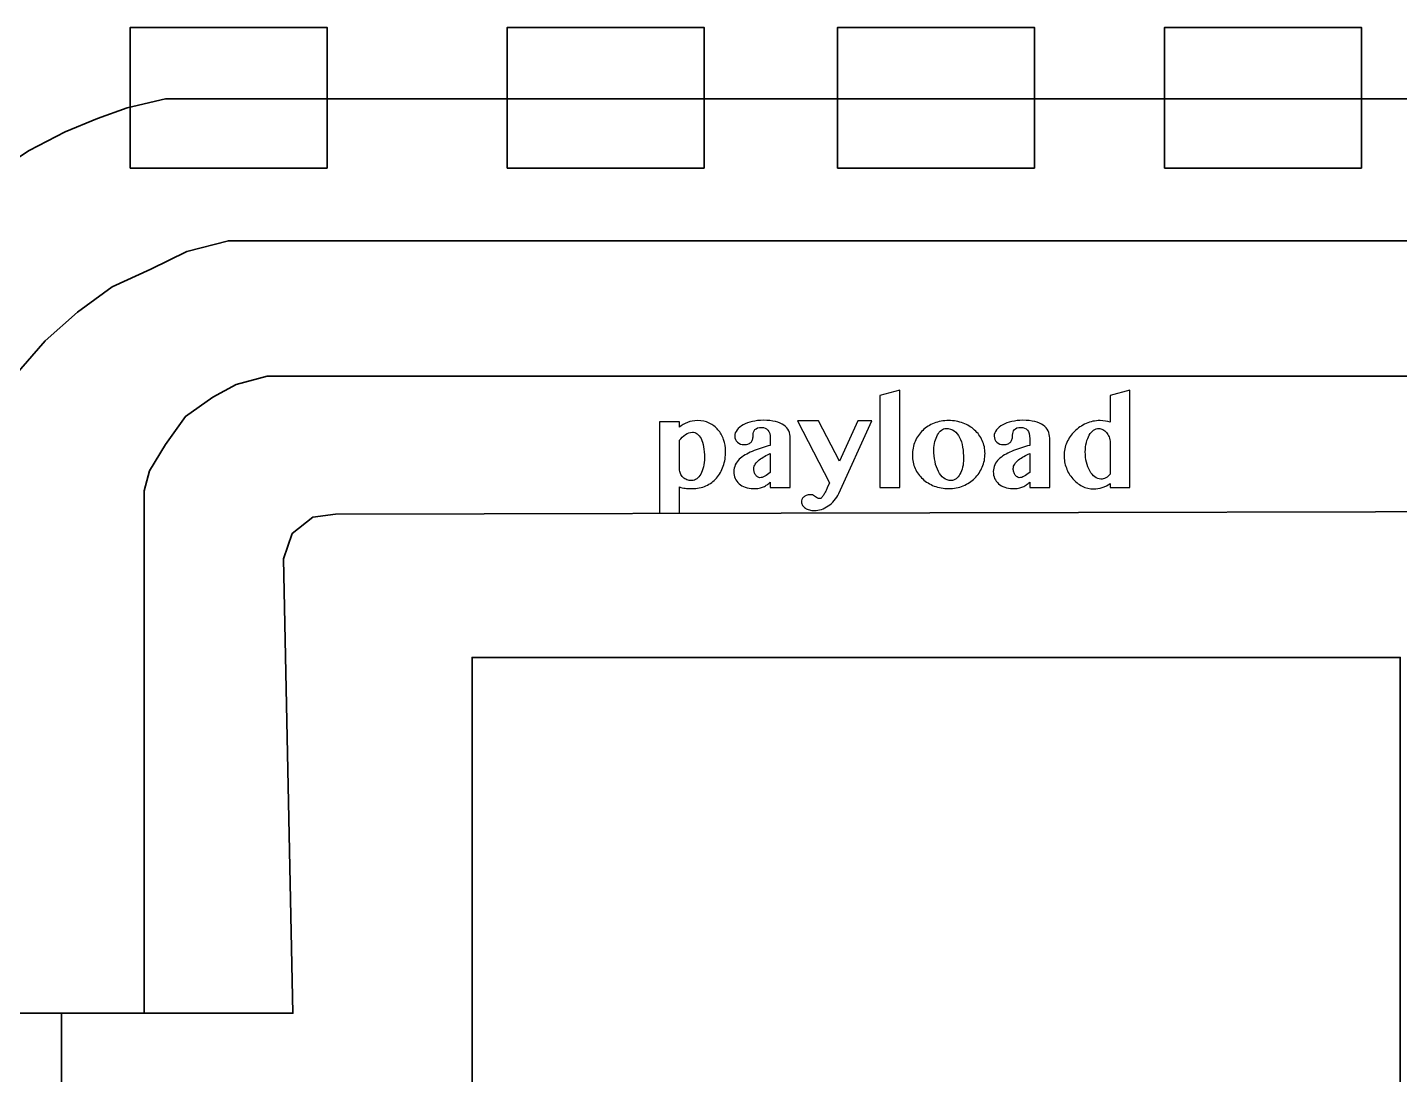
# Model space of a CAD drawing. Header units: millimetres. Extents: x -62 to 70, y -68 to 76.
# Drawn here: x -27.67 to 21.12, y 8.05 to 45.28 of the extents above; entities that cross this region are included whole.
import ezdxf

# ---------------------------------------------------------------- set-up
doc = ezdxf.new("R2010")
doc.units = ezdxf.units.MM
doc.header["$MEASUREMENT"] = 0
doc.layers.add('Decorations', color=7, linetype='Continuous')
doc.layers.add('Parts Outlines', color=7, linetype='Continuous')

msp = doc.modelspace()

# ---------------------------------------------------------------- linework, layer by layer
at = {"layer": 'Decorations', "color": 250, "lineweight": 35}
for points, knots in [([(25.103, 42.7358), (25.103, 42.7358), (-22.7615, 42.7358), (-22.7615, 42.7358), (-22.7615, 42.7358), (-22.7615, 42.7358), (-24.1211, 42.4173), (-24.1211, 42.4173), (-24.1211, 42.4173), (-24.1211, 42.4173), (-25.1795, 42.0375), (-25.1795, 42.0375), (-25.1795, 42.0375), (-25.1795, 42.0375), (-26.326, 41.5693), (-26.326, 41.5693), (-26.326, 41.5693), (-26.326, 41.5693), (-27.6048, 40.9029), (-27.6048, 40.9029), (-27.6048, 40.9029), (-27.6048, 40.9029), (-28.8111, 40.1069), (-28.8111, 40.1069), (-28.8111, 40.1069), (-28.8111, 40.1069), (-30.0301, 39.0263), (-30.0301, 39.0263), (-30.0301, 39.0263), (-30.0301, 39.0263), (-31.309, 37.6045), (-31.309, 37.6045), (-31.309, 37.6045), (-31.309, 37.6045), (-32.2262, 36.2399), (-32.2262, 36.2399), (-32.2262, 36.2399), (-32.2262, 36.2399), (-32.9406, 35.0438), (-32.9406, 35.0438), (-32.9406, 35.0438), (-32.9406, 35.0438), (-33.6902, 33.6001), (-33.6902, 33.6001), (-33.6902, 33.6001), (-33.6902, 33.6001), (-34.1961, 32.1315), (-34.1961, 32.1315), (-34.1961, 32.1315), (-34.1961, 32.1315), (-34.6724, 30.4549), (-34.6724, 30.4549), (-34.6724, 30.4549), (-34.6724, 30.4549), (-34.6724, 10.2305), (-34.6724, 10.2305), (-34.6724, 10.2305), (-34.6724, 10.2305), (-18.2267, 10.2305), (-18.2267, 10.2305), (-18.2267, 10.2305), (-18.2267, 10.2305), (-18.5649, 26.3814), (-18.5649, 26.3814), (-18.5649, 26.3814), (-18.5649, 26.3814), (-18.2562, 27.2849), (-18.2562, 27.2849), (-18.2562, 27.2849), (-18.2562, 27.2849), (-17.5196, 27.8687), (-17.5196, 27.8687), (-17.5196, 27.8687), (-17.5196, 27.8687), (-16.7128, 27.9783), (-16.7128, 27.9783), (-16.7128, 27.9783), (-16.7128, 27.9783), (25.5543, 28.0678), (25.5543, 28.0678)], [0, 0, 0, 0, 0.047619, 0.047619, 0.047619, 0.047619, 0.0952381, 0.0952381, 0.0952381, 0.0952381, 0.1428571, 0.1428571, 0.1428571, 0.1428571, 0.1904762, 0.1904762, 0.1904762, 0.1904762, 0.2380952, 0.2380952, 0.2380952, 0.2380952, 0.2857143, 0.2857143, 0.2857143, 0.2857143, 0.3333333, 0.3333333, 0.3333333, 0.3333333, 0.3809524, 0.3809524, 0.3809524, 0.3809524, 0.4285714, 0.4285714, 0.4285714, 0.4285714, 0.4761905, 0.4761905, 0.4761905, 0.4761905, 0.5238095, 0.5238095, 0.5238095, 0.5238095, 0.5714286, 0.5714286, 0.5714286, 0.5714286, 0.6190476, 0.6190476, 0.6190476, 0.6190476, 0.6666667, 0.6666667, 0.6666667, 0.6666667, 0.7142857, 0.7142857, 0.7142857, 0.7142857, 0.7619048, 0.7619048, 0.7619048, 0.7619048, 0.8095238, 0.8095238, 0.8095238, 0.8095238, 0.8571429, 0.8571429, 0.8571429, 0.8571429, 0.9047619, 0.9047619, 0.9047619, 0.9047619, 1, 1, 1, 1]), ([(-29.1244, 10.4069), (-29.1244, 10.4069), (-29.1244, 30.266), (-29.1244, 30.266), (-29.1244, 30.266), (-29.1244, 30.266), (-28.8111, 31.4468), (-28.8111, 31.4468), (-28.8111, 31.4468), (-28.8111, 31.4468), (-28.1336, 32.8677), (-28.1336, 32.8677), (-28.1336, 32.8677), (-28.1336, 32.8677), (-27.0315, 34.1376), (-27.0315, 34.1376), (-27.0315, 34.1376), (-27.0315, 34.1376), (-25.885, 35.1601), (-25.885, 35.1601), (-25.885, 35.1601), (-25.885, 35.1601), (-24.6503, 36.056), (-24.6503, 36.056), (-24.6503, 36.056), (-24.6503, 36.056), (-23.2833, 36.6888), (-23.2833, 36.6888), (-23.2833, 36.6888), (-23.2833, 36.6888), (-22.0045, 37.3128), (-22.0045, 37.3128), (-22.0045, 37.3128), (-22.0045, 37.3128), (-20.5196, 37.6938), (-20.5196, 37.6938), (-20.5196, 37.6938), (-20.5196, 37.6938), (25.103, 37.6938), (25.103, 37.6938), (25.103, 37.6938), (25.103, 37.6938), (29.163, 37.6938), (29.163, 37.6938)], [0, 0, 0, 0, 0.0833333, 0.0833333, 0.0833333, 0.0833333, 0.1666667, 0.1666667, 0.1666667, 0.1666667, 0.25, 0.25, 0.25, 0.25, 0.3333333, 0.3333333, 0.3333333, 0.3333333, 0.4166667, 0.4166667, 0.4166667, 0.4166667, 0.5, 0.5, 0.5, 0.5, 0.5833333, 0.5833333, 0.5833333, 0.5833333, 0.6666667, 0.6666667, 0.6666667, 0.6666667, 0.75, 0.75, 0.75, 0.75, 0.8333333, 0.8333333, 0.8333333, 0.8333333, 1, 1, 1, 1]), ([(-23.5198, 10.2305), (-23.5198, 10.2305), (-23.5198, 28.804), (-23.5198, 28.804), (-23.5198, 28.804), (-23.5198, 28.804), (-23.3274, 29.5153), (-23.3274, 29.5153), (-23.3274, 29.5153), (-23.3274, 29.5153), (-22.7615, 30.4549), (-22.7615, 30.4549), (-22.7615, 30.4549), (-22.7615, 30.4549), (-22.0486, 31.4468), (-22.0486, 31.4468), (-22.0486, 31.4468), (-22.0486, 31.4468), (-21.0784, 32.1315), (-21.0784, 32.1315), (-21.0784, 32.1315), (-21.0784, 32.1315), (-20.2406, 32.5878), (-20.2406, 32.5878), (-20.2406, 32.5878), (-20.2406, 32.5878), (-19.1381, 32.8796), (-19.1381, 32.8796), (-19.1381, 32.8796), (-19.1381, 32.8796), (25.103, 32.8796), (25.103, 32.8796), (25.103, 32.8796), (25.103, 32.8796), (28.0165, 32.8796), (28.0165, 32.8796)], [0, 0, 0, 0, 0.1, 0.1, 0.1, 0.1, 0.2, 0.2, 0.2, 0.2, 0.3, 0.3, 0.3, 0.3, 0.4, 0.4, 0.4, 0.4, 0.5, 0.5, 0.5, 0.5, 0.6, 0.6, 0.6, 0.6, 0.7, 0.7, 0.7, 0.7, 0.8, 0.8, 0.8, 0.8, 1, 1, 1, 1]), ([(-26.4583, 10.2305), (-26.4583, 10.2305), (-26.4583, -8.8194), (-26.4583, -8.8194), (-26.4583, -8.8194), (-26.4583, -8.8194), (-26.1937, -9.7895), (-26.1937, -9.7895), (-26.1937, -9.7895), (-26.1937, -9.7895), (-25.5741, -10.8038), (-25.5741, -10.8038), (-25.5741, -10.8038), (-25.5741, -10.8038), (-24.6062, -11.8621), (-24.6062, -11.8621), (-24.6062, -11.8621), (-24.6062, -11.8621), (-23.3274, -12.7), (-23.3274, -12.7), (-23.3274, -12.7), (-23.3274, -12.7), (-22.3131, -13.2291), (-22.3131, -13.2291), (-22.3131, -13.2291), (-22.3131, -13.2291), (-21.2989, -13.5819), (-21.2989, -13.5819), (-21.2989, -13.5819), (-21.2989, -13.5819), (-19.9319, -13.5819), (-19.9319, -13.5819), (-19.9319, -13.5819), (-19.9319, -13.5819), (-11.8547, -13.5819), (-11.8547, -13.5819)], [0, 0, 0, 0, 0.1, 0.1, 0.1, 0.1, 0.2, 0.2, 0.2, 0.2, 0.3, 0.3, 0.3, 0.3, 0.4, 0.4, 0.4, 0.4, 0.5, 0.5, 0.5, 0.5, 0.6, 0.6, 0.6, 0.6, 0.7, 0.7, 0.7, 0.7, 0.8, 0.8, 0.8, 0.8, 1, 1, 1, 1])]:
    msp.add_open_spline(points, degree=3, knots=knots, dxfattribs=at)
at = {"layer": 'Decorations', "color": 250}
for points, knots in [([(3.3486, 28.9263), (3.3486, 28.9263), (2.6451, 28.9263), (2.6451, 28.9263), (2.6451, 28.9263), (2.6451, 28.9263), (2.6451, 32.1913), (2.6451, 32.1913), (2.6451, 32.1913), (2.6451, 32.1913), (3.3486, 32.3866), (3.3486, 32.3866), (3.3486, 32.3866), (3.3486, 32.3866), (3.3486, 28.9263), (3.3486, 28.9263)], [0, 0, 0, 0, 0.2, 0.2, 0.2, 0.2, 0.4, 0.4, 0.4, 0.4, 0.6, 0.6, 0.6, 0.6, 1, 1, 1, 1]), ([(10.8307, 29.0628), (10.7438, 29.0028), (10.6494, 28.9563), (10.5482, 28.9232), (10.5482, 28.9232), (10.4469, 28.8902), (10.347, 28.8736), (10.2477, 28.8736), (10.2477, 28.8736), (10.101, 28.8736), (9.9632, 28.9062), (9.835, 28.9713), (9.835, 28.9713), (9.7069, 29.0364), (9.5949, 29.1243), (9.4988, 29.2348), (9.4988, 29.2348), (9.4027, 29.3454), (9.3272, 29.4726), (9.2724, 29.6162), (9.2724, 29.6162), (9.2177, 29.7599), (9.1901, 29.9103), (9.1901, 30.0674), (9.1901, 30.0674), (9.1901, 30.2224), (9.2239, 30.3743), (9.291, 30.5231), (9.291, 30.5231), (9.3582, 30.672), (9.4499, 30.8037), (9.5656, 30.9185), (9.5656, 30.9185), (9.6814, 31.0332), (9.8171, 31.1257), (9.9732, 31.196), (9.9732, 31.196), (10.1292, 31.2662), (10.296, 31.3014), (10.4737, 31.3014), (10.4737, 31.3014), (10.6102, 31.3014), (10.7294, 31.2818), (10.8307, 31.2425), (10.8307, 31.2425), (10.8307, 31.2425), (10.8307, 32.1913), (10.8307, 32.1913), (10.8307, 32.1913), (10.8307, 32.1913), (11.5341, 32.3866), (11.5341, 32.3866), (11.5341, 32.3866), (11.5341, 32.3866), (11.5341, 28.9263), (11.5341, 28.9263), (11.5341, 28.9263), (11.5341, 28.9263), (10.8307, 28.9263), (10.8307, 28.9263), (10.8307, 28.9263), (10.8307, 28.9263), (10.8307, 29.0628), (10.8307, 29.0628)], [0, 0, 0, 0, 0.0588235, 0.0588235, 0.0588235, 0.0588235, 0.1176471, 0.1176471, 0.1176471, 0.1176471, 0.1764706, 0.1764706, 0.1764706, 0.1764706, 0.2352941, 0.2352941, 0.2352941, 0.2352941, 0.2941176, 0.2941176, 0.2941176, 0.2941176, 0.3529412, 0.3529412, 0.3529412, 0.3529412, 0.4117647, 0.4117647, 0.4117647, 0.4117647, 0.4705882, 0.4705882, 0.4705882, 0.4705882, 0.5294118, 0.5294118, 0.5294118, 0.5294118, 0.5882353, 0.5882353, 0.5882353, 0.5882353, 0.6470588, 0.6470588, 0.6470588, 0.6470588, 0.7058824, 0.7058824, 0.7058824, 0.7058824, 0.7647059, 0.7647059, 0.7647059, 0.7647059, 0.8235294, 0.8235294, 0.8235294, 0.8235294, 0.8823529, 0.8823529, 0.8823529, 0.8823529, 1, 1, 1, 1]), ([(-5.1901, 31.2549), (-5.1901, 31.2549), (-4.4801, 31.2549), (-4.4801, 31.2549), (-4.4801, 31.2549), (-4.4801, 31.2549), (-4.4801, 31.0719), (-4.4801, 31.0719), (-4.4801, 31.0719), (-4.3995, 31.1381), (-4.3065, 31.1929), (-4.2011, 31.2363), (-4.2011, 31.2363), (-4.0956, 31.2797), (-3.9727, 31.3014), (-3.8321, 31.3014), (-3.8321, 31.3014), (-3.6833, 31.3014), (-3.5479, 31.2724), (-3.4259, 31.2146), (-3.4259, 31.2146), (-3.304, 31.1567), (-3.2001, 31.0776), (-3.1143, 30.9774), (-3.1143, 30.9774), (-3.0285, 30.8771), (-2.9619, 30.7609), (-2.9143, 30.6286), (-2.9143, 30.6286), (-2.8668, 30.4963), (-2.843, 30.3557), (-2.843, 30.2069), (-2.843, 30.2069), (-2.843, 30.0167), (-2.8709, 29.8405), (-2.9267, 29.6782), (-2.9267, 29.6782), (-2.9825, 29.516), (-3.0621, 29.3759), (-3.1655, 29.2581), (-3.1655, 29.2581), (-3.2688, 29.1403), (-3.3944, 29.0483), (-3.5422, 28.9821), (-3.5422, 28.9821), (-3.69, 28.916), (-3.8559, 28.8829), (-4.0398, 28.8829), (-4.0398, 28.8829), (-4.1328, 28.8829), (-4.2135, 28.8865), (-4.2817, 28.8938), (-4.2817, 28.8938), (-4.3499, 28.901), (-4.416, 28.9181), (-4.4801, 28.9449), (-4.4801, 28.9449), (-4.4801, 28.9449), (-4.4801, 28.0117), (-4.4801, 28.0117), (-4.4801, 28.0117), (-4.4801, 28.0117), (-5.1901, 28.0117), (-5.1901, 28.0117), (-5.1901, 28.0117), (-5.1901, 28.0117), (-5.1901, 31.2549), (-5.1901, 31.2549)], [0, 0, 0, 0, 0.0555556, 0.0555556, 0.0555556, 0.0555556, 0.1111111, 0.1111111, 0.1111111, 0.1111111, 0.1666667, 0.1666667, 0.1666667, 0.1666667, 0.2222222, 0.2222222, 0.2222222, 0.2222222, 0.2777778, 0.2777778, 0.2777778, 0.2777778, 0.3333333, 0.3333333, 0.3333333, 0.3333333, 0.3888889, 0.3888889, 0.3888889, 0.3888889, 0.4444444, 0.4444444, 0.4444444, 0.4444444, 0.5, 0.5, 0.5, 0.5, 0.5555556, 0.5555556, 0.5555556, 0.5555556, 0.6111111, 0.6111111, 0.6111111, 0.6111111, 0.6666667, 0.6666667, 0.6666667, 0.6666667, 0.7222222, 0.7222222, 0.7222222, 0.7222222, 0.7777778, 0.7777778, 0.7777778, 0.7777778, 0.8333333, 0.8333333, 0.8333333, 0.8333333, 0.8888889, 0.8888889, 0.8888889, 0.8888889, 1, 1, 1, 1]), ([(-0.5424, 28.9263), (-0.5424, 28.9263), (-1.2524, 28.9263), (-1.2524, 28.9263), (-1.2524, 28.9263), (-1.2524, 28.9263), (-1.2524, 29.1124), (-1.2524, 29.1124), (-1.2524, 29.1124), (-1.2917, 29.0793), (-1.3299, 29.0488), (-1.3671, 29.0209), (-1.3671, 29.0209), (-1.4043, 28.993), (-1.4462, 28.9687), (-1.4927, 28.948), (-1.4927, 28.948), (-1.5392, 28.9274), (-1.5914, 28.9114), (-1.6493, 28.9), (-1.6493, 28.9), (-1.7072, 28.8886), (-1.7754, 28.8829), (-1.8539, 28.8829), (-1.8539, 28.8829), (-1.9614, 28.8829), (-2.058, 28.8984), (-2.1438, 28.9294), (-2.1438, 28.9294), (-2.2296, 28.9604), (-2.3025, 29.0028), (-2.3624, 29.0566), (-2.3624, 29.0566), (-2.4224, 29.1103), (-2.4683, 29.1739), (-2.5004, 29.2472), (-2.5004, 29.2472), (-2.5324, 29.3206), (-2.5484, 29.4007), (-2.5484, 29.4875), (-2.5484, 29.4875), (-2.5484, 29.5764), (-2.5314, 29.657), (-2.4973, 29.7294), (-2.4973, 29.7294), (-2.4632, 29.8017), (-2.4167, 29.8668), (-2.3578, 29.9247), (-2.3578, 29.9247), (-2.2989, 29.9826), (-2.2301, 30.0343), (-2.1516, 30.0798), (-2.1516, 30.0798), (-2.073, 30.1252), (-1.9888, 30.1671), (-1.8989, 30.2053), (-1.8989, 30.2053), (-1.809, 30.2436), (-1.7154, 30.2787), (-1.6183, 30.3108), (-1.6183, 30.3108), (-1.5211, 30.3428), (-1.425, 30.3733), (-1.3299, 30.4022), (-1.3299, 30.4022), (-1.3299, 30.4022), (-1.2524, 30.4208), (-1.2524, 30.4208), (-1.2524, 30.4208), (-1.2524, 30.4208), (-1.2524, 30.6503), (-1.2524, 30.6503), (-1.2524, 30.6503), (-1.2524, 30.7991), (-1.2808, 30.9045), (-1.3377, 30.9665), (-1.3377, 30.9665), (-1.3945, 31.0285), (-1.4705, 31.0595), (-1.5656, 31.0595), (-1.5656, 31.0595), (-1.6772, 31.0595), (-1.7547, 31.0327), (-1.7981, 30.9789), (-1.7981, 30.9789), (-1.8415, 30.9252), (-1.8632, 30.8601), (-1.8632, 30.7836), (-1.8632, 30.7836), (-1.8632, 30.7402), (-1.8679, 30.6978), (-1.8772, 30.6565), (-1.8772, 30.6565), (-1.8865, 30.6151), (-1.9025, 30.579), (-1.9252, 30.5479), (-1.9252, 30.5479), (-1.948, 30.5169), (-1.9805, 30.4921), (-2.0229, 30.4735), (-2.0229, 30.4735), (-2.0653, 30.4549), (-2.1185, 30.4456), (-2.1826, 30.4456), (-2.1826, 30.4456), (-2.2818, 30.4456), (-2.3624, 30.474), (-2.4244, 30.5309), (-2.4244, 30.5309), (-2.4864, 30.5877), (-2.5174, 30.6596), (-2.5174, 30.7464), (-2.5174, 30.7464), (-2.5174, 30.827), (-2.4901, 30.9019), (-2.4353, 30.9712), (-2.4353, 30.9712), (-2.3805, 31.0404), (-2.3066, 31.0998), (-2.2136, 31.1495), (-2.2136, 31.1495), (-2.1206, 31.1991), (-2.0131, 31.2383), (-1.8911, 31.2673), (-1.8911, 31.2673), (-1.7692, 31.2962), (-1.64, 31.3107), (-1.5036, 31.3107), (-1.5036, 31.3107), (-1.3361, 31.3107), (-1.1919, 31.2957), (-1.071, 31.2657), (-1.071, 31.2657), (-0.9501, 31.2358), (-0.8504, 31.1929), (-0.7718, 31.1371), (-0.7718, 31.1371), (-0.6933, 31.0812), (-0.6354, 31.0141), (-0.5982, 30.9355), (-0.5982, 30.9355), (-0.561, 30.857), (-0.5424, 30.7691), (-0.5424, 30.672), (-0.5424, 30.672), (-0.5424, 30.672), (-0.5424, 28.9263), (-0.5424, 28.9263)], [0, 0, 0, 0, 0.0263158, 0.0263158, 0.0263158, 0.0263158, 0.0526316, 0.0526316, 0.0526316, 0.0526316, 0.0789474, 0.0789474, 0.0789474, 0.0789474, 0.1052632, 0.1052632, 0.1052632, 0.1052632, 0.1315789, 0.1315789, 0.1315789, 0.1315789, 0.1578947, 0.1578947, 0.1578947, 0.1578947, 0.1842105, 0.1842105, 0.1842105, 0.1842105, 0.2105263, 0.2105263, 0.2105263, 0.2105263, 0.2368421, 0.2368421, 0.2368421, 0.2368421, 0.2631579, 0.2631579, 0.2631579, 0.2631579, 0.2894737, 0.2894737, 0.2894737, 0.2894737, 0.3157895, 0.3157895, 0.3157895, 0.3157895, 0.3421053, 0.3421053, 0.3421053, 0.3421053, 0.3684211, 0.3684211, 0.3684211, 0.3684211, 0.3947368, 0.3947368, 0.3947368, 0.3947368, 0.4210526, 0.4210526, 0.4210526, 0.4210526, 0.4473684, 0.4473684, 0.4473684, 0.4473684, 0.4736842, 0.4736842, 0.4736842, 0.4736842, 0.5, 0.5, 0.5, 0.5, 0.5263158, 0.5263158, 0.5263158, 0.5263158, 0.5526316, 0.5526316, 0.5526316, 0.5526316, 0.5789474, 0.5789474, 0.5789474, 0.5789474, 0.6052632, 0.6052632, 0.6052632, 0.6052632, 0.6315789, 0.6315789, 0.6315789, 0.6315789, 0.6578947, 0.6578947, 0.6578947, 0.6578947, 0.6842105, 0.6842105, 0.6842105, 0.6842105, 0.7105263, 0.7105263, 0.7105263, 0.7105263, 0.7368421, 0.7368421, 0.7368421, 0.7368421, 0.7631579, 0.7631579, 0.7631579, 0.7631579, 0.7894737, 0.7894737, 0.7894737, 0.7894737, 0.8157895, 0.8157895, 0.8157895, 0.8157895, 0.8421053, 0.8421053, 0.8421053, 0.8421053, 0.8684211, 0.8684211, 0.8684211, 0.8684211, 0.8947368, 0.8947368, 0.8947368, 0.8947368, 0.9210526, 0.9210526, 0.9210526, 0.9210526, 0.9473684, 0.9473684, 0.9473684, 0.9473684, 1, 1, 1, 1]), ([(-0.2819, 31.2983), (-0.2819, 31.2983), (0.465, 31.2983), (0.465, 31.2983), (0.465, 31.2983), (0.465, 31.2983), (1.203, 29.8627), (1.203, 29.8627), (1.203, 29.8627), (1.203, 29.8627), (1.8541, 31.2983), (1.8541, 31.2983), (1.8541, 31.2983), (1.8541, 31.2983), (2.3537, 31.2983), (2.3537, 31.2983), (2.3537, 31.2983), (2.3537, 31.2983), (1.1816, 28.7062), (1.1816, 28.7062), (1.1816, 28.7062), (1.1403, 28.6152), (1.0869, 28.5326), (1.0218, 28.4582), (1.0218, 28.4582), (0.9567, 28.3837), (0.8854, 28.3202), (0.8078, 28.2675), (0.8078, 28.2675), (0.7303, 28.2148), (0.6487, 28.1739), (0.5629, 28.145), (0.5629, 28.145), (0.4771, 28.1161), (0.3941, 28.1016), (0.3133, 28.1016), (0.3133, 28.1016), (0.2513, 28.1016), (0.1929, 28.1093), (0.1382, 28.1248), (0.1382, 28.1248), (0.0834, 28.1403), (0.0354, 28.1615), (-0.006, 28.1884), (-0.006, 28.1884), (-0.0473, 28.2153), (-0.0804, 28.2473), (-0.1052, 28.2845), (-0.1052, 28.2845), (-0.13, 28.3217), (-0.1424, 28.362), (-0.1424, 28.4054), (-0.1424, 28.4054), (-0.1424, 28.4344), (-0.1372, 28.4644), (-0.1269, 28.4954), (-0.1269, 28.4954), (-0.1166, 28.5264), (-0.099, 28.5543), (-0.0742, 28.5791), (-0.0742, 28.5791), (-0.0494, 28.6039), (-0.0158, 28.624), (0.0266, 28.6395), (0.0266, 28.6395), (0.069, 28.655), (0.1212, 28.6628), (0.1831, 28.6628), (0.1831, 28.6628), (0.2265, 28.6628), (0.2611, 28.6556), (0.2869, 28.6411), (0.2869, 28.6411), (0.3128, 28.6266), (0.336, 28.6111), (0.3569, 28.5946), (0.3569, 28.5946), (0.3775, 28.578), (0.3986, 28.5625), (0.4203, 28.5481), (0.4203, 28.5481), (0.442, 28.5336), (0.4706, 28.5264), (0.5057, 28.5264), (0.5057, 28.5264), (0.5284, 28.5264), (0.5519, 28.5393), (0.5767, 28.5651), (0.5767, 28.5651), (0.6015, 28.591), (0.6259, 28.6235), (0.6497, 28.6628), (0.6497, 28.6628), (0.6735, 28.7021), (0.6959, 28.7439), (0.7165, 28.7884), (0.7165, 28.7884), (0.7372, 28.8328), (0.7558, 28.8726), (0.7724, 28.9077), (0.7724, 28.9077), (0.7724, 28.9077), (0.8557, 29.0938), (0.8557, 29.0938), (0.8557, 29.0938), (0.8557, 29.0938), (-0.2819, 31.2983), (-0.2819, 31.2983)], [0, 0, 0, 0, 0.0357143, 0.0357143, 0.0357143, 0.0357143, 0.0714286, 0.0714286, 0.0714286, 0.0714286, 0.1071429, 0.1071429, 0.1071429, 0.1071429, 0.1428571, 0.1428571, 0.1428571, 0.1428571, 0.1785714, 0.1785714, 0.1785714, 0.1785714, 0.2142857, 0.2142857, 0.2142857, 0.2142857, 0.25, 0.25, 0.25, 0.25, 0.2857143, 0.2857143, 0.2857143, 0.2857143, 0.3214286, 0.3214286, 0.3214286, 0.3214286, 0.3571429, 0.3571429, 0.3571429, 0.3571429, 0.3928571, 0.3928571, 0.3928571, 0.3928571, 0.4285714, 0.4285714, 0.4285714, 0.4285714, 0.4642857, 0.4642857, 0.4642857, 0.4642857, 0.5, 0.5, 0.5, 0.5, 0.5357143, 0.5357143, 0.5357143, 0.5357143, 0.5714286, 0.5714286, 0.5714286, 0.5714286, 0.6071429, 0.6071429, 0.6071429, 0.6071429, 0.6428571, 0.6428571, 0.6428571, 0.6428571, 0.6785714, 0.6785714, 0.6785714, 0.6785714, 0.7142857, 0.7142857, 0.7142857, 0.7142857, 0.75, 0.75, 0.75, 0.75, 0.7857143, 0.7857143, 0.7857143, 0.7857143, 0.8214286, 0.8214286, 0.8214286, 0.8214286, 0.8571429, 0.8571429, 0.8571429, 0.8571429, 0.8928571, 0.8928571, 0.8928571, 0.8928571, 0.9285714, 0.9285714, 0.9285714, 0.9285714, 1, 1, 1, 1]), ([(5.0911, 28.8829), (4.9051, 28.8829), (4.7332, 28.9134), (4.575, 28.9744), (4.575, 28.9744), (4.4169, 29.0354), (4.2805, 29.1191), (4.1658, 29.2255), (4.1658, 29.2255), (4.051, 29.332), (3.9618, 29.4571), (3.8977, 29.6007), (3.8977, 29.6007), (3.8337, 29.7444), (3.8013, 29.8999), (3.8013, 30.0674), (3.8013, 30.0674), (3.8013, 30.2472), (3.8337, 30.4126), (3.8977, 30.5634), (3.8977, 30.5634), (3.9618, 30.7143), (4.051, 30.8446), (4.1658, 30.9541), (4.1658, 30.9541), (4.2805, 31.0637), (4.4166, 31.1489), (4.5737, 31.2099), (4.5737, 31.2099), (4.7308, 31.2709), (4.9023, 31.3014), (5.0884, 31.3014), (5.0884, 31.3014), (5.2744, 31.3014), (5.446, 31.2714), (5.6031, 31.2115), (5.6031, 31.2115), (5.7602, 31.1515), (5.8966, 31.0688), (6.0123, 30.9634), (6.0123, 30.9634), (6.1281, 30.858), (6.2184, 30.7345), (6.2835, 30.5929), (6.2835, 30.5929), (6.3486, 30.4513), (6.381, 30.2989), (6.381, 30.1356), (6.381, 30.1356), (6.381, 29.964), (6.3486, 29.8023), (6.2835, 29.6503), (6.2835, 29.6503), (6.2184, 29.4984), (6.1284, 29.3656), (6.0137, 29.2519), (6.0137, 29.2519), (5.899, 29.1382), (5.7629, 29.0483), (5.6058, 28.9821), (5.6058, 28.9821), (5.4487, 28.916), (5.2772, 28.8829), (5.0911, 28.8829)], [0, 0, 0, 0, 0.0588235, 0.0588235, 0.0588235, 0.0588235, 0.1176471, 0.1176471, 0.1176471, 0.1176471, 0.1764706, 0.1764706, 0.1764706, 0.1764706, 0.2352941, 0.2352941, 0.2352941, 0.2352941, 0.2941176, 0.2941176, 0.2941176, 0.2941176, 0.3529412, 0.3529412, 0.3529412, 0.3529412, 0.4117647, 0.4117647, 0.4117647, 0.4117647, 0.4705882, 0.4705882, 0.4705882, 0.4705882, 0.5294118, 0.5294118, 0.5294118, 0.5294118, 0.5882353, 0.5882353, 0.5882353, 0.5882353, 0.6470588, 0.6470588, 0.6470588, 0.6470588, 0.7058824, 0.7058824, 0.7058824, 0.7058824, 0.7647059, 0.7647059, 0.7647059, 0.7647059, 0.8235294, 0.8235294, 0.8235294, 0.8235294, 0.8823529, 0.8823529, 0.8823529, 0.8823529, 1, 1, 1, 1]), ([(8.6816, 28.9263), (8.6816, 28.9263), (7.9719, 28.9263), (7.9719, 28.9263), (7.9719, 28.9263), (7.9719, 28.9263), (7.9719, 29.1124), (7.9719, 29.1124), (7.9719, 29.1124), (7.9326, 29.0793), (7.8941, 29.0488), (7.8568, 29.0209), (7.8568, 29.0209), (7.8196, 28.993), (7.778, 28.9687), (7.7314, 28.948), (7.7314, 28.948), (7.6849, 28.9274), (7.6329, 28.9114), (7.575, 28.9), (7.575, 28.9), (7.5172, 28.8886), (7.4489, 28.8829), (7.3704, 28.8829), (7.3704, 28.8829), (7.2629, 28.8829), (7.1661, 28.8984), (7.0803, 28.9294), (7.0803, 28.9294), (6.9945, 28.9604), (6.9218, 29.0028), (6.8619, 29.0566), (6.8619, 29.0566), (6.802, 29.1103), (6.7558, 29.1739), (6.7238, 29.2472), (6.7238, 29.2472), (6.6917, 29.3206), (6.6759, 29.4007), (6.6759, 29.4875), (6.6759, 29.4875), (6.6759, 29.5764), (6.6927, 29.657), (6.7269, 29.7294), (6.7269, 29.7294), (6.761, 29.8017), (6.8075, 29.8668), (6.8664, 29.9247), (6.8664, 29.9247), (6.9253, 29.9826), (6.9942, 30.0343), (7.0727, 30.0798), (7.0727, 30.0798), (7.1513, 30.1252), (7.2354, 30.1671), (7.3253, 30.2053), (7.3253, 30.2053), (7.4152, 30.2436), (7.5089, 30.2787), (7.606, 30.3108), (7.606, 30.3108), (7.7032, 30.3428), (7.799, 30.3733), (7.8941, 30.4022), (7.8941, 30.4022), (7.8941, 30.4022), (7.9719, 30.4208), (7.9719, 30.4208), (7.9719, 30.4208), (7.9719, 30.4208), (7.9719, 30.6503), (7.9719, 30.6503), (7.9719, 30.6503), (7.9719, 30.7991), (7.9433, 30.9045), (7.8865, 30.9665), (7.8865, 30.9665), (7.8296, 31.0285), (7.7535, 31.0595), (7.6584, 31.0595), (7.6584, 31.0595), (7.5468, 31.0595), (7.4696, 31.0327), (7.4262, 30.9789), (7.4262, 30.9789), (7.3828, 30.9252), (7.3608, 30.8601), (7.3608, 30.7836), (7.3608, 30.7836), (7.3608, 30.7402), (7.3563, 30.6978), (7.347, 30.6565), (7.347, 30.6565), (7.3377, 30.6151), (7.3215, 30.579), (7.2987, 30.5479), (7.2987, 30.5479), (7.276, 30.5169), (7.2436, 30.4921), (7.2012, 30.4735), (7.2012, 30.4735), (7.1589, 30.4549), (7.1058, 30.4456), (7.0417, 30.4456), (7.0417, 30.4456), (6.9425, 30.4456), (6.8619, 30.474), (6.7999, 30.5309), (6.7999, 30.5309), (6.7379, 30.5877), (6.7069, 30.6596), (6.7069, 30.7464), (6.7069, 30.7464), (6.7069, 30.827), (6.7341, 30.9019), (6.7889, 30.9712), (6.7889, 30.9712), (6.8436, 31.0404), (6.9177, 31.0998), (7.0107, 31.1495), (7.0107, 31.1495), (7.1037, 31.1991), (7.2112, 31.2383), (7.3332, 31.2673), (7.3332, 31.2673), (7.4551, 31.2962), (7.584, 31.3107), (7.7204, 31.3107), (7.7204, 31.3107), (7.8879, 31.3107), (8.0322, 31.2957), (8.1531, 31.2657), (8.1531, 31.2657), (8.274, 31.2358), (8.3736, 31.1929), (8.4522, 31.1371), (8.4522, 31.1371), (8.5307, 31.0812), (8.5886, 31.0141), (8.6258, 30.9355), (8.6258, 30.9355), (8.663, 30.857), (8.6816, 30.7691), (8.6816, 30.672), (8.6816, 30.672), (8.6816, 30.672), (8.6816, 28.9263), (8.6816, 28.9263)], [0, 0, 0, 0, 0.0263158, 0.0263158, 0.0263158, 0.0263158, 0.0526316, 0.0526316, 0.0526316, 0.0526316, 0.0789474, 0.0789474, 0.0789474, 0.0789474, 0.1052632, 0.1052632, 0.1052632, 0.1052632, 0.1315789, 0.1315789, 0.1315789, 0.1315789, 0.1578947, 0.1578947, 0.1578947, 0.1578947, 0.1842105, 0.1842105, 0.1842105, 0.1842105, 0.2105263, 0.2105263, 0.2105263, 0.2105263, 0.2368421, 0.2368421, 0.2368421, 0.2368421, 0.2631579, 0.2631579, 0.2631579, 0.2631579, 0.2894737, 0.2894737, 0.2894737, 0.2894737, 0.3157895, 0.3157895, 0.3157895, 0.3157895, 0.3421053, 0.3421053, 0.3421053, 0.3421053, 0.3684211, 0.3684211, 0.3684211, 0.3684211, 0.3947368, 0.3947368, 0.3947368, 0.3947368, 0.4210526, 0.4210526, 0.4210526, 0.4210526, 0.4473684, 0.4473684, 0.4473684, 0.4473684, 0.4736842, 0.4736842, 0.4736842, 0.4736842, 0.5, 0.5, 0.5, 0.5, 0.5263158, 0.5263158, 0.5263158, 0.5263158, 0.5526316, 0.5526316, 0.5526316, 0.5526316, 0.5789474, 0.5789474, 0.5789474, 0.5789474, 0.6052632, 0.6052632, 0.6052632, 0.6052632, 0.6315789, 0.6315789, 0.6315789, 0.6315789, 0.6578947, 0.6578947, 0.6578947, 0.6578947, 0.6842105, 0.6842105, 0.6842105, 0.6842105, 0.7105263, 0.7105263, 0.7105263, 0.7105263, 0.7368421, 0.7368421, 0.7368421, 0.7368421, 0.7631579, 0.7631579, 0.7631579, 0.7631579, 0.7894737, 0.7894737, 0.7894737, 0.7894737, 0.8157895, 0.8157895, 0.8157895, 0.8157895, 0.8421053, 0.8421053, 0.8421053, 0.8421053, 0.8684211, 0.8684211, 0.8684211, 0.8684211, 0.8947368, 0.8947368, 0.8947368, 0.8947368, 0.9210526, 0.9210526, 0.9210526, 0.9210526, 0.9473684, 0.9473684, 0.9473684, 0.9473684, 1, 1, 1, 1]), ([(-4.4801, 29.5744), (-4.4801, 29.5744), (-4.4801, 29.5744), (-4.4801, 29.5744), (-4.4801, 29.5744), (-4.4801, 29.5186), (-4.4698, 29.4658), (-4.4491, 29.4162), (-4.4491, 29.4162), (-4.4284, 29.3666), (-4.3985, 29.3232), (-4.3592, 29.286), (-4.3592, 29.286), (-4.3199, 29.2488), (-4.2734, 29.2199), (-4.2197, 29.1992), (-4.2197, 29.1992), (-4.1659, 29.1785), (-4.106, 29.1682), (-4.0398, 29.1682), (-4.0398, 29.1682), (-3.9799, 29.1682), (-3.923, 29.1883), (-3.8693, 29.2286), (-3.8693, 29.2286), (-3.8156, 29.269), (-3.7685, 29.3253), (-3.7282, 29.3976), (-3.7282, 29.3976), (-3.6879, 29.47), (-3.6559, 29.5552), (-3.6321, 29.6534), (-3.6321, 29.6534), (-3.6083, 29.7516), (-3.5964, 29.8596), (-3.5964, 29.9774), (-3.5964, 29.9774), (-3.5964, 30.2792), (-3.6368, 30.5066), (-3.7174, 30.6596), (-3.7174, 30.6596), (-3.798, 30.8125), (-3.9003, 30.889), (-4.0243, 30.889), (-4.0243, 30.889), (-4.1132, 30.889), (-4.1964, 30.8606), (-4.2739, 30.8037), (-4.2739, 30.8037), (-4.3514, 30.7469), (-4.4202, 30.6792), (-4.4801, 30.6007), (-4.4801, 30.6007), (-4.4801, 30.6007), (-4.4801, 29.5744), (-4.4801, 29.5744)], [0, 0, 0, 0, 0.0666667, 0.0666667, 0.0666667, 0.0666667, 0.1333333, 0.1333333, 0.1333333, 0.1333333, 0.2, 0.2, 0.2, 0.2, 0.2666667, 0.2666667, 0.2666667, 0.2666667, 0.3333333, 0.3333333, 0.3333333, 0.3333333, 0.4, 0.4, 0.4, 0.4, 0.4666667, 0.4666667, 0.4666667, 0.4666667, 0.5333333, 0.5333333, 0.5333333, 0.5333333, 0.6, 0.6, 0.6, 0.6, 0.6666667, 0.6666667, 0.6666667, 0.6666667, 0.7333333, 0.7333333, 0.7333333, 0.7333333, 0.8, 0.8, 0.8, 0.8, 0.8666667, 0.8666667, 0.8666667, 0.8666667, 1, 1, 1, 1]), ([(5.1717, 29.1682), (5.1717, 29.1682), (5.1717, 29.1682), (5.1717, 29.1682), (5.1717, 29.1682), (5.2358, 29.1682), (5.2954, 29.1894), (5.3502, 29.2317), (5.3502, 29.2317), (5.405, 29.2741), (5.4522, 29.3304), (5.4914, 29.4007), (5.4914, 29.4007), (5.5307, 29.471), (5.5617, 29.5521), (5.5845, 29.6441), (5.5845, 29.6441), (5.6072, 29.7361), (5.6182, 29.8327), (5.6182, 29.934), (5.6182, 29.934), (5.6182, 30.0829), (5.6072, 30.2234), (5.5845, 30.3557), (5.5845, 30.3557), (5.5617, 30.488), (5.5252, 30.6032), (5.4756, 30.7014), (5.4756, 30.7014), (5.426, 30.7996), (5.3616, 30.8776), (5.282, 30.9355), (5.282, 30.9355), (5.2024, 30.9934), (5.1049, 31.0223), (4.9891, 31.0223), (4.9891, 31.0223), (4.9333, 31.0223), (4.8796, 31.0017), (4.8279, 30.9603), (4.8279, 30.9603), (4.7762, 30.919), (4.7308, 30.8637), (4.6915, 30.7944), (4.6915, 30.7944), (4.6522, 30.7252), (4.6205, 30.6451), (4.5968, 30.5541), (4.5968, 30.5541), (4.573, 30.4632), (4.5613, 30.3681), (4.5613, 30.2689), (4.5613, 30.2689), (4.5613, 30.118), (4.575, 29.9759), (4.603, 29.8426), (4.603, 29.8426), (4.6309, 29.7092), (4.6712, 29.5924), (4.7239, 29.4922), (4.7239, 29.4922), (4.7766, 29.3919), (4.8407, 29.3129), (4.9161, 29.255), (4.9161, 29.255), (4.9916, 29.1971), (5.0767, 29.1682), (5.1717, 29.1682)], [0, 0, 0, 0, 0.0555556, 0.0555556, 0.0555556, 0.0555556, 0.1111111, 0.1111111, 0.1111111, 0.1111111, 0.1666667, 0.1666667, 0.1666667, 0.1666667, 0.2222222, 0.2222222, 0.2222222, 0.2222222, 0.2777778, 0.2777778, 0.2777778, 0.2777778, 0.3333333, 0.3333333, 0.3333333, 0.3333333, 0.3888889, 0.3888889, 0.3888889, 0.3888889, 0.4444444, 0.4444444, 0.4444444, 0.4444444, 0.5, 0.5, 0.5, 0.5, 0.5555556, 0.5555556, 0.5555556, 0.5555556, 0.6111111, 0.6111111, 0.6111111, 0.6111111, 0.6666667, 0.6666667, 0.6666667, 0.6666667, 0.7222222, 0.7222222, 0.7222222, 0.7222222, 0.7777778, 0.7777778, 0.7777778, 0.7777778, 0.8333333, 0.8333333, 0.8333333, 0.8333333, 0.8888889, 0.8888889, 0.8888889, 0.8888889, 1, 1, 1, 1]), ([(10.8307, 30.5138), (10.8307, 30.5138), (10.8307, 30.5138), (10.8307, 30.5138), (10.8307, 30.5138), (10.8307, 30.5883), (10.8186, 30.6565), (10.7948, 30.7185), (10.7948, 30.7185), (10.7711, 30.7805), (10.7397, 30.8337), (10.7004, 30.8782), (10.7004, 30.8782), (10.6612, 30.9226), (10.6177, 30.9572), (10.5702, 30.982), (10.5702, 30.982), (10.5227, 31.0068), (10.4737, 31.0192), (10.4241, 31.0192), (10.4241, 31.0192), (10.3601, 31.0192), (10.2994, 30.9986), (10.2415, 30.9572), (10.2415, 30.9572), (10.1837, 30.9159), (10.1327, 30.8585), (10.0893, 30.7851), (10.0893, 30.7851), (10.0459, 30.7118), (10.0114, 30.6244), (9.9856, 30.5231), (9.9856, 30.5231), (9.9597, 30.4219), (9.9466, 30.3113), (9.9466, 30.1914), (9.9466, 30.1914), (9.9466, 30.0632), (9.9611, 29.9402), (9.99, 29.8224), (9.99, 29.8224), (10.019, 29.7046), (10.059, 29.6012), (10.1096, 29.5123), (10.1096, 29.5123), (10.1602, 29.4235), (10.2191, 29.3527), (10.2863, 29.3), (10.2863, 29.3), (10.3535, 29.2472), (10.4255, 29.2209), (10.502, 29.2209), (10.502, 29.2209), (10.5557, 29.2209), (10.6136, 29.2369), (10.6756, 29.269), (10.6756, 29.269), (10.7376, 29.301), (10.7893, 29.3418), (10.8307, 29.3914), (10.8307, 29.3914), (10.8307, 29.3914), (10.8307, 30.5138), (10.8307, 30.5138)], [0, 0, 0, 0, 0.0588235, 0.0588235, 0.0588235, 0.0588235, 0.1176471, 0.1176471, 0.1176471, 0.1176471, 0.1764706, 0.1764706, 0.1764706, 0.1764706, 0.2352941, 0.2352941, 0.2352941, 0.2352941, 0.2941176, 0.2941176, 0.2941176, 0.2941176, 0.3529412, 0.3529412, 0.3529412, 0.3529412, 0.4117647, 0.4117647, 0.4117647, 0.4117647, 0.4705882, 0.4705882, 0.4705882, 0.4705882, 0.5294118, 0.5294118, 0.5294118, 0.5294118, 0.5882353, 0.5882353, 0.5882353, 0.5882353, 0.6470588, 0.6470588, 0.6470588, 0.6470588, 0.7058824, 0.7058824, 0.7058824, 0.7058824, 0.7647059, 0.7647059, 0.7647059, 0.7647059, 0.8235294, 0.8235294, 0.8235294, 0.8235294, 0.8823529, 0.8823529, 0.8823529, 0.8823529, 1, 1, 1, 1]), ([(-1.2524, 30.1294), (-1.2524, 30.1294), (-1.2524, 30.1294), (-1.2524, 30.1294), (-1.2524, 30.1294), (-1.3206, 30.1004), (-1.3893, 30.0668), (-1.4586, 30.0286), (-1.4586, 30.0286), (-1.5278, 29.9904), (-1.5909, 29.9485), (-1.6477, 29.903), (-1.6477, 29.903), (-1.7046, 29.8575), (-1.7506, 29.809), (-1.7857, 29.7573), (-1.7857, 29.7573), (-1.8208, 29.7056), (-1.8384, 29.6519), (-1.8384, 29.5961), (-1.8384, 29.5961), (-1.8384, 29.5527), (-1.8327, 29.5108), (-1.8214, 29.4705), (-1.8214, 29.4705), (-1.81, 29.4302), (-1.794, 29.3956), (-1.7733, 29.3666), (-1.7733, 29.3666), (-1.7526, 29.3377), (-1.7299, 29.3144), (-1.7051, 29.2969), (-1.7051, 29.2969), (-1.6803, 29.2793), (-1.6534, 29.2705), (-1.6245, 29.2705), (-1.6245, 29.2705), (-1.5666, 29.2705), (-1.5082, 29.2881), (-1.4493, 29.3232), (-1.4493, 29.3232), (-1.3904, 29.3584), (-1.3248, 29.4028), (-1.2524, 29.4565), (-1.2524, 29.4565), (-1.2524, 29.4565), (-1.2524, 30.1294), (-1.2524, 30.1294)], [0, 0, 0, 0, 0.0769231, 0.0769231, 0.0769231, 0.0769231, 0.1538462, 0.1538462, 0.1538462, 0.1538462, 0.2307692, 0.2307692, 0.2307692, 0.2307692, 0.3076923, 0.3076923, 0.3076923, 0.3076923, 0.3846154, 0.3846154, 0.3846154, 0.3846154, 0.4615385, 0.4615385, 0.4615385, 0.4615385, 0.5384615, 0.5384615, 0.5384615, 0.5384615, 0.6153846, 0.6153846, 0.6153846, 0.6153846, 0.6923077, 0.6923077, 0.6923077, 0.6923077, 0.7692308, 0.7692308, 0.7692308, 0.7692308, 0.8461538, 0.8461538, 0.8461538, 0.8461538, 1, 1, 1, 1]), ([(7.9719, 30.1294), (7.9719, 30.1294), (7.9719, 30.1294), (7.9719, 30.1294), (7.9719, 30.1294), (7.9037, 30.1004), (7.8348, 30.0668), (7.7656, 30.0286), (7.7656, 30.0286), (7.6963, 29.9904), (7.6333, 29.9485), (7.5764, 29.903), (7.5764, 29.903), (7.5196, 29.8575), (7.4738, 29.809), (7.4386, 29.7573), (7.4386, 29.7573), (7.4035, 29.7056), (7.3856, 29.6519), (7.3856, 29.5961), (7.3856, 29.5961), (7.3856, 29.5527), (7.3914, 29.5108), (7.4028, 29.4705), (7.4028, 29.4705), (7.4142, 29.4302), (7.4303, 29.3956), (7.451, 29.3666), (7.451, 29.3666), (7.4717, 29.3377), (7.4944, 29.3144), (7.5192, 29.2969), (7.5192, 29.2969), (7.544, 29.2793), (7.5709, 29.2705), (7.5998, 29.2705), (7.5998, 29.2705), (7.6577, 29.2705), (7.7159, 29.2881), (7.7749, 29.3232), (7.7749, 29.3232), (7.8338, 29.3584), (7.8996, 29.4028), (7.9719, 29.4565), (7.9719, 29.4565), (7.9719, 29.4565), (7.9719, 30.1294), (7.9719, 30.1294)], [0, 0, 0, 0, 0.0769231, 0.0769231, 0.0769231, 0.0769231, 0.1538462, 0.1538462, 0.1538462, 0.1538462, 0.2307692, 0.2307692, 0.2307692, 0.2307692, 0.3076923, 0.3076923, 0.3076923, 0.3076923, 0.3846154, 0.3846154, 0.3846154, 0.3846154, 0.4615385, 0.4615385, 0.4615385, 0.4615385, 0.5384615, 0.5384615, 0.5384615, 0.5384615, 0.6153846, 0.6153846, 0.6153846, 0.6153846, 0.6923077, 0.6923077, 0.6923077, 0.6923077, 0.7692308, 0.7692308, 0.7692308, 0.7692308, 0.8461538, 0.8461538, 0.8461538, 0.8461538, 1, 1, 1, 1])]:
    msp.add_open_spline(points, degree=3, knots=knots, dxfattribs=at)
at = {"layer": 'Parts Outlines', "color": 240, "lineweight": 35}
for points in [[(-17.0118, 40.2767), (-17.0118, 40.2767), (-24.0119, 40.2767), (-24.0119, 40.2767), (-24.0119, 40.2767), (-24.0119, 40.2767), (-24.0119, 45.2767), (-24.0119, 45.2767), (-24.0119, 45.2767), (-24.0119, 45.2767), (-17.0118, 45.2767), (-17.0118, 45.2767), (-17.0118, 45.2767), (-17.0118, 45.2767), (-17.0118, 40.2767), (-17.0118, 40.2767)], [(-3.6063, 40.2769), (-3.6063, 40.2769), (-10.6063, 40.2769), (-10.6063, 40.2769), (-10.6063, 40.2769), (-10.6063, 40.2769), (-10.6063, 45.2769), (-10.6063, 45.2769), (-10.6063, 45.2769), (-10.6063, 45.2769), (-3.6063, 45.2769), (-3.6063, 45.2769), (-3.6063, 45.2769), (-3.6063, 45.2769), (-3.6063, 40.2769), (-3.6063, 40.2769)], [(8.1376, 40.2767), (8.1376, 40.2767), (1.1375, 40.2767), (1.1375, 40.2767), (1.1375, 40.2767), (1.1375, 40.2767), (1.1375, 45.2767), (1.1375, 45.2767), (1.1375, 45.2767), (1.1375, 45.2767), (8.1376, 45.2767), (8.1376, 45.2767), (8.1376, 45.2767), (8.1376, 45.2767), (8.1376, 40.2767), (8.1376, 40.2767)], [(19.7655, 40.2767), (19.7655, 40.2767), (12.7654, 40.2767), (12.7654, 40.2767), (12.7654, 40.2767), (12.7654, 40.2767), (12.7654, 45.2767), (12.7654, 45.2767), (12.7654, 45.2767), (12.7654, 45.2767), (19.7655, 45.2767), (19.7655, 45.2767), (19.7655, 45.2767), (19.7655, 45.2767), (19.7655, 40.2767), (19.7655, 40.2767)]]:
    msp.add_open_spline(points, degree=3, knots=[0, 0, 0, 0, 0.2, 0.2, 0.2, 0.2, 0.4, 0.4, 0.4, 0.4, 0.6, 0.6, 0.6, 0.6, 1, 1, 1, 1], dxfattribs=at)
at = {"layer": 'Parts Outlines', "color": 252, "lineweight": 35}
msp.add_open_spline([(21.1453, -15.1198), (21.1453, -15.1198), (-11.8547, -15.1198), (-11.8547, -15.1198), (-11.8547, -15.1198), (-11.8547, -15.1198), (-11.8547, 22.8804), (-11.8547, 22.8804), (-11.8547, 22.8804), (-11.8547, 22.8804), (21.1453, 22.8804), (21.1453, 22.8804), (21.1453, 22.8804), (21.1453, 22.8804), (21.1453, -15.1198), (21.1453, -15.1198)], degree=3, knots=[0, 0, 0, 0, 0.2, 0.2, 0.2, 0.2, 0.4, 0.4, 0.4, 0.4, 0.6, 0.6, 0.6, 0.6, 1, 1, 1, 1], dxfattribs=at)

doc.saveas('drawing.dxf')
